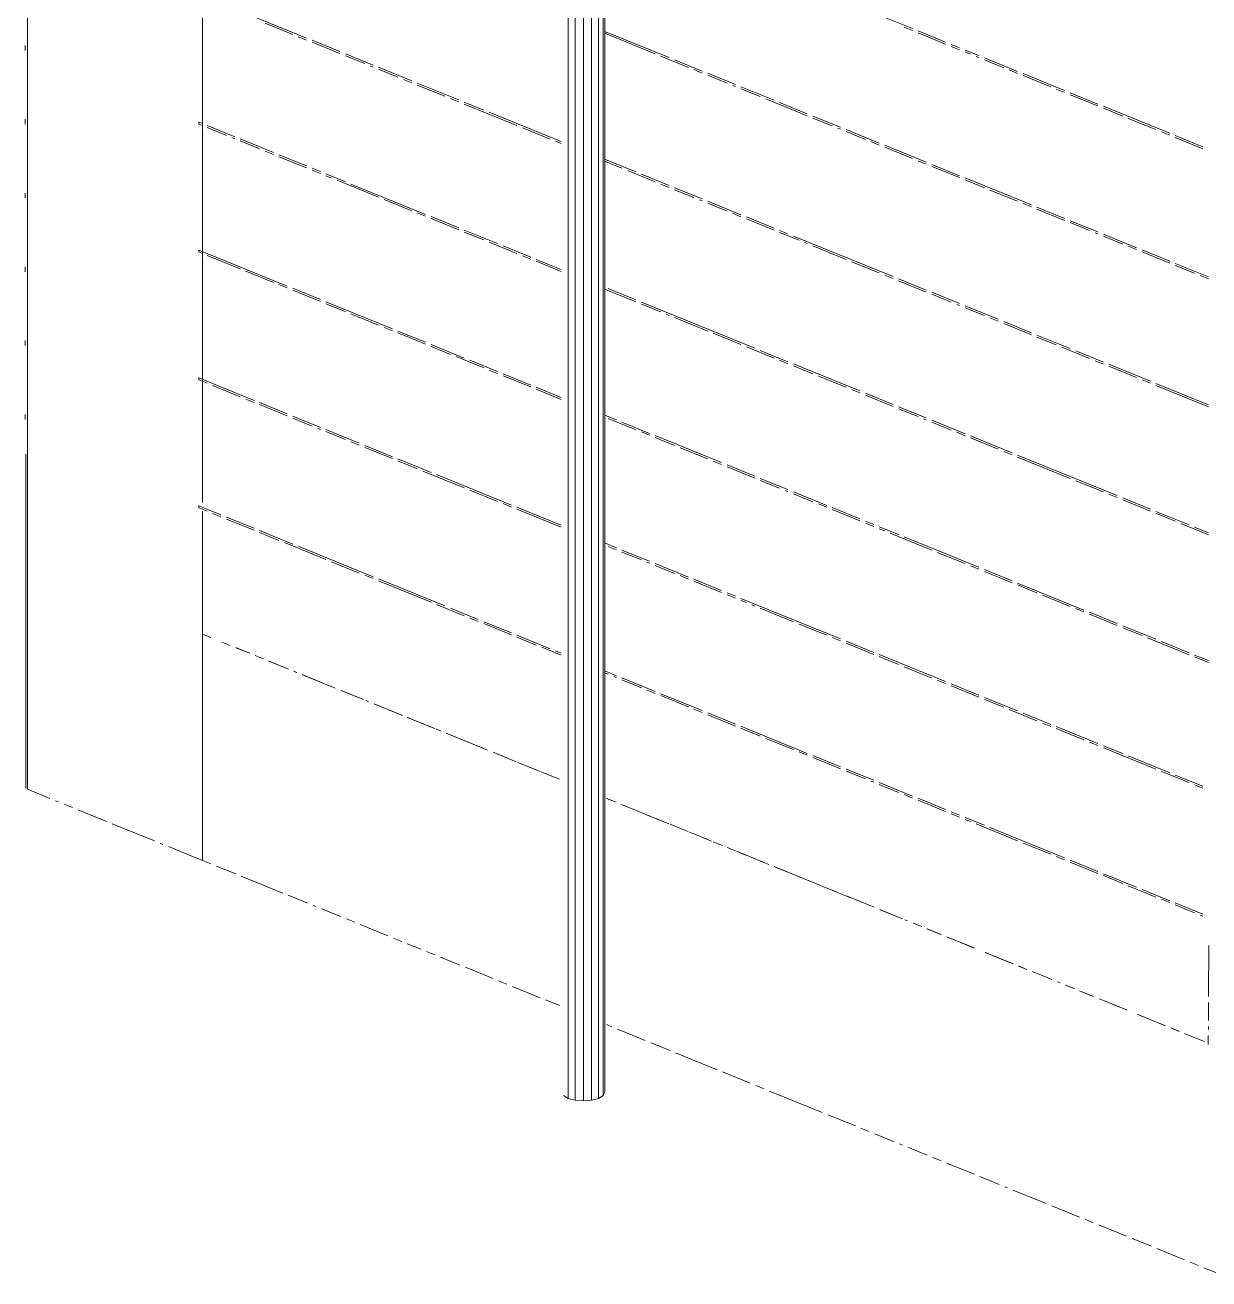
# Paper-space layout '01 Plan and 3D' of a CAD drawing. Header units: millimetres. Extents: x 5 to 415, y 7 to 290.
# Drawn here: x 197.59 to 223.86, y 175.65 to 203.48 of the extents above; entities that cross this region are included whole.
import ezdxf

# ---------------------------------------------------------------- set-up
doc = ezdxf.new("R2010")
doc.units = ezdxf.units.MM
doc.layers.add('GEOMETRY', color=7, linetype='Continuous')

# ---------------------------------------------------------------- blocks, each defined once
blk = doc.blocks.new('SHEET_01')
at = {"layer": 'GEOMETRY', "lineweight": 13}
for p, q in [((197.638, 186.521), (197.638, 222.77)), ((201.526, 206.913), (201.526, 192.887)), ((201.526, 192.892), (201.526, 206.875)), ((210.418, 205.707), (210.418, 179.722)), ((210.455, 205.715), (210.455, 179.796)), ((209.639, 179.659), (209.639, 205.644)), ((209.794, 205.602), (209.794, 179.616)), ((209.977, 205.587), (209.977, 179.602)), ((210.16, 205.602), (210.16, 179.616)), ((210.315, 205.644), (210.315, 179.659)), ((203.835, 203.192), (202.362, 203.791)), ((202.914, 203.523), (203.528, 203.273)), ((217.279, 203.401), (216.542, 203.701)), ((217.095, 203.433), (217.279, 203.358)), ((203.651, 203.223), (203.835, 203.148)), ((211.877, 202.76), (210.465, 203.334)), ((210.465, 203.29), (211.57, 202.841)), ((218.015, 203.102), (217.402, 203.351)), ((217.402, 203.308), (218.015, 203.058)), ((197.588, 202.919), (197.588, 203.028)), ((204.572, 202.892), (203.958, 203.142)), ((203.958, 203.098), (204.572, 202.848)), ((218.322, 202.977), (218.138, 203.052)), ((218.138, 203.008), (218.322, 202.933)), ((218.752, 202.802), (218.445, 202.927)), ((218.445, 202.883), (218.568, 202.833)), ((205.309, 202.593), (204.695, 202.842)), ((204.695, 202.799), (205.124, 202.624)), ((211.693, 202.791), (212.307, 202.541)), ((212.613, 202.46), (212, 202.71)), ((218.691, 202.783), (218.752, 202.758)), ((219.612, 202.453), (218.875, 202.752)), ((218.875, 202.708), (219.305, 202.534)), ((205.247, 202.574), (205.309, 202.549)), ((206.168, 202.243), (205.431, 202.543)), ((205.431, 202.499), (205.861, 202.324)), ((212.429, 202.491), (212.613, 202.416)), ((213.35, 202.16), (212.736, 202.41)), ((212.736, 202.366), (213.166, 202.192)), ((219.427, 202.484), (219.612, 202.409)), ((220.655, 202.028), (219.734, 202.403)), ((219.734, 202.359), (220.348, 202.109)), ((205.984, 202.274), (206.168, 202.199)), ((207.211, 201.819), (206.291, 202.193)), ((206.291, 202.149), (206.905, 201.9)), ((213.289, 202.142), (213.35, 202.117)), ((214.21, 201.811), (213.473, 202.111)), ((213.473, 202.067), (213.903, 201.892)), ((220.471, 202.059), (220.655, 201.984)), ((207.027, 201.85), (207.211, 201.775)), ((207.764, 201.594), (207.334, 201.769)), ((214.025, 201.842), (214.946, 201.468)), ((214.946, 201.511), (214.332, 201.761)), ((221.392, 201.728), (220.778, 201.978)), ((220.778, 201.934), (221.392, 201.685)), ((207.334, 201.725), (208.501, 201.251)), ((209.483, 200.895), (207.887, 201.544)), ((222.988, 201.079), (221.515, 201.678)), ((221.515, 201.635), (221.944, 201.46)), ((197.588, 201.281), (197.588, 201.391)), ((201.503, 201.302), (201.441, 201.327)), ((201.441, 201.327), (201.441, 201.283)), ((201.441, 201.283), (201.503, 201.258)), ((202.239, 201.002), (201.625, 201.252)), ((201.625, 201.208), (202.055, 201.033)), ((215.683, 201.212), (215.069, 201.461)), ((215.069, 201.418), (215.499, 201.243)), ((222.067, 201.41), (222.681, 201.16)), ((202.178, 200.983), (202.239, 200.958)), ((203.099, 200.653), (202.362, 200.952)), ((208.623, 201.201), (209.237, 200.951)), ((215.621, 201.193), (215.683, 201.168)), ((216.542, 200.862), (215.806, 201.162)), ((215.806, 201.118), (216.235, 200.943)), ((222.804, 201.11), (222.988, 201.036)), ((223.724, 200.78), (223.111, 201.029)), ((223.111, 200.986), (223.724, 200.736)), ((202.362, 200.909), (202.792, 200.734)), ((202.914, 200.684), (203.099, 200.609)), ((209.36, 200.901), (209.483, 200.851)), ((216.358, 200.893), (216.542, 200.818)), ((217.586, 200.438), (216.665, 200.812)), ((216.665, 200.769), (217.279, 200.519)), ((203.835, 200.353), (203.221, 200.603)), ((203.221, 200.559), (203.835, 200.309)), ((211.14, 200.221), (210.465, 200.495)), ((210.465, 200.452), (210.833, 200.302)), ((217.402, 200.469), (217.586, 200.394)), ((218.322, 200.138), (217.709, 200.388)), ((204.142, 200.228), (203.958, 200.303)), ((203.958, 200.259), (204.142, 200.184)), ((204.695, 200.003), (204.265, 200.178)), ((204.265, 200.135), (204.388, 200.085)), ((210.956, 200.252), (211.57, 200.002)), ((211.877, 199.921), (211.263, 200.171)), ((217.709, 200.344), (218.322, 200.094)), ((219.918, 199.489), (218.445, 200.088)), ((204.511, 200.035), (205.431, 199.66)), ((206.475, 199.279), (204.817, 199.953)), ((211.693, 199.952), (211.877, 199.877)), ((212.613, 199.621), (212, 199.871)), ((212, 199.827), (212.429, 199.653)), ((218.445, 200.044), (218.875, 199.87)), ((218.998, 199.82), (219.612, 199.57)), ((197.588, 199.644), (197.588, 199.753)), ((205.554, 199.61), (206.168, 199.361)), ((212.552, 199.603), (212.613, 199.578)), ((213.473, 199.272), (212.736, 199.571)), ((206.291, 199.311), (206.475, 199.236)), ((212.736, 199.528), (213.166, 199.353)), ((213.289, 199.303), (213.473, 199.228)), ((219.734, 199.52), (219.918, 199.445)), ((220.655, 199.189), (220.041, 199.439)), ((220.041, 199.395), (220.655, 199.146)), ((207.211, 198.98), (206.598, 199.229)), ((206.598, 199.186), (207.211, 198.936)), ((214.21, 198.972), (213.596, 199.222)), ((213.596, 199.178), (214.21, 198.928)), ((221.392, 198.89), (220.778, 199.139)), ((220.778, 199.096), (221.208, 198.921)), ((208.071, 198.63), (207.334, 198.93)), ((207.334, 198.886), (207.764, 198.711)), ((214.516, 198.847), (214.332, 198.922)), ((214.332, 198.879), (214.762, 198.704)), ((216.849, 197.899), (214.639, 198.797)), ((221.33, 198.871), (221.392, 198.846)), ((222.251, 198.54), (221.515, 198.84)), ((221.515, 198.796), (221.944, 198.621)), ((203.406, 197.689), (201.441, 198.488)), ((201.441, 198.488), (201.441, 198.444)), ((201.441, 198.444), (201.503, 198.419)), ((207.887, 198.661), (208.501, 198.412)), ((208.808, 198.331), (208.194, 198.58)), ((214.885, 198.654), (214.946, 198.629)), ((215.069, 198.579), (215.806, 198.279)), ((222.067, 198.571), (222.251, 198.496)), ((222.988, 198.24), (222.374, 198.49)), ((222.374, 198.446), (222.988, 198.197)), ((201.625, 198.369), (202.362, 198.07)), ((208.623, 198.362), (208.808, 198.287)), ((209.483, 198.056), (208.93, 198.281)), ((208.93, 198.237), (209.483, 198.012)), ((215.928, 198.229), (216.542, 197.98)), ((223.847, 197.891), (223.111, 198.191)), ((223.111, 198.147), (223.54, 197.972)), ((197.588, 198.006), (197.588, 198.115)), ((202.485, 198.02), (203.099, 197.77)), ((216.665, 197.93), (216.849, 197.855)), ((223.663, 197.922), (223.847, 197.847)), ((203.221, 197.72), (203.406, 197.645)), ((204.142, 197.389), (203.528, 197.639)), ((203.528, 197.595), (204.142, 197.346)), ((210.465, 197.613), (211.14, 197.338)), ((211.14, 197.382), (210.526, 197.631)), ((217.586, 197.599), (216.972, 197.849)), ((216.972, 197.805), (217.586, 197.555)), ((205.738, 196.74), (204.265, 197.339)), ((213.78, 196.308), (211.263, 197.332)), ((218.322, 197.299), (217.709, 197.549)), ((217.709, 197.505), (218.138, 197.331)), ((204.265, 197.296), (204.695, 197.121)), ((204.817, 197.071), (205.431, 196.821)), ((211.263, 197.288), (211.693, 197.113)), ((211.815, 197.063), (211.877, 197.038)), ((218.261, 197.281), (218.322, 197.256)), ((219.182, 196.95), (218.445, 197.249)), ((218.445, 197.206), (218.875, 197.031)), ((205.554, 196.771), (205.738, 196.697)), ((212, 196.989), (212.736, 196.689)), ((218.998, 196.981), (219.182, 196.906)), ((219.918, 196.65), (219.305, 196.9)), ((219.305, 196.856), (219.918, 196.606)), ((197.588, 196.368), (197.588, 196.477)), ((206.475, 196.441), (205.861, 196.69)), ((205.861, 196.647), (206.475, 196.397)), ((212.859, 196.639), (213.473, 196.389)), ((220.778, 196.301), (220.041, 196.6)), ((220.041, 196.557), (220.471, 196.382)), ((207.334, 196.091), (206.598, 196.391)), ((206.598, 196.347), (207.027, 196.172)), ((213.596, 196.339), (214.21, 196.09)), ((214.516, 196.009), (213.903, 196.258)), ((220.594, 196.332), (221.208, 196.082)), ((221.515, 196.001), (220.901, 196.251)), ((207.15, 196.122), (207.764, 195.873)), ((208.071, 195.791), (207.457, 196.041)), ((214.332, 196.04), (214.516, 195.965)), ((216.113, 195.359), (214.639, 195.959)), ((214.639, 195.915), (215.069, 195.74)), ((221.33, 196.032), (221.515, 195.957)), ((222.558, 195.576), (221.637, 195.951)), ((202.669, 195.15), (201.441, 195.649)), ((201.441, 195.649), (201.441, 195.606)), ((207.887, 195.823), (208.071, 195.748)), ((208.808, 195.492), (208.194, 195.741)), ((208.194, 195.698), (208.808, 195.448)), ((215.192, 195.69), (215.806, 195.441)), ((221.637, 195.907), (222.251, 195.658)), ((201.441, 195.606), (201.625, 195.531)), ((201.748, 195.481), (202.362, 195.231)), ((209.483, 195.217), (208.93, 195.442)), ((208.93, 195.398), (209.483, 195.173)), ((215.928, 195.391), (216.113, 195.316)), ((222.374, 195.608), (222.558, 195.533)), ((223.847, 195.052), (222.681, 195.527)), ((222.681, 195.483), (223.847, 195.008)), ((202.485, 195.181), (202.669, 195.106)), ((203.406, 194.85), (202.792, 195.1)), ((216.849, 195.06), (216.235, 195.309)), ((216.235, 195.266), (216.849, 195.016)), ((197.588, 194.73), (197.588, 194.84)), ((202.792, 195.056), (203.406, 194.807)), ((204.142, 194.551), (203.528, 194.8)), ((210.711, 194.718), (210.465, 194.818)), ((217.586, 194.76), (216.972, 195.01)), ((216.972, 194.966), (217.402, 194.791)), ((203.528, 194.757), (203.958, 194.582)), ((204.081, 194.532), (204.142, 194.507)), ((210.526, 194.749), (211.14, 194.499)), ((211.447, 194.418), (210.833, 194.668)), ((217.524, 194.741), (217.586, 194.716)), ((218.445, 194.411), (217.709, 194.71)), ((217.709, 194.667), (218.138, 194.492)), ((205.002, 194.201), (204.265, 194.501)), ((204.265, 194.457), (204.695, 194.282)), ((211.263, 194.449), (211.447, 194.375)), ((213.043, 193.769), (211.57, 194.368)), ((211.57, 194.325), (212, 194.15)), ((218.261, 194.442), (218.445, 194.367)), ((219.489, 193.986), (218.568, 194.361)), ((218.568, 194.317), (219.182, 194.067)), ((204.817, 194.232), (205.002, 194.157)), ((205.738, 193.901), (205.124, 194.151)), ((205.124, 194.107), (205.738, 193.858)), ((212.122, 194.1), (212.736, 193.85)), ((219.305, 194.017), (219.489, 193.942)), ((197.604, 186.535), (197.604, 193.959)), ((206.598, 193.552), (205.861, 193.852)), ((205.861, 193.808), (206.291, 193.633)), ((212.859, 193.8), (213.043, 193.725)), ((213.78, 193.469), (213.166, 193.719)), ((221.821, 193.037), (219.612, 193.936)), ((219.612, 193.893), (220.778, 193.418)), ((206.413, 193.583), (207.334, 193.209)), ((208.378, 192.828), (206.72, 193.502)), ((213.166, 193.675), (213.78, 193.426)), ((214.516, 193.17), (213.903, 193.419)), ((207.457, 193.159), (208.071, 192.909)), ((213.903, 193.376), (214.332, 193.201)), ((214.455, 193.151), (214.516, 193.126)), ((220.901, 193.368), (221.515, 193.119)), ((208.194, 192.859), (208.378, 192.784)), ((215.376, 192.82), (214.639, 193.12)), ((214.639, 193.076), (215.069, 192.901)), ((221.637, 193.069), (221.821, 192.994)), ((222.558, 192.738), (221.944, 192.987)), ((221.944, 192.944), (222.558, 192.694)), ((201.932, 192.611), (201.441, 192.81)), ((201.441, 192.81), (201.441, 192.767)), ((201.441, 192.767), (201.625, 192.692)), ((201.526, 184.94), (201.526, 192.693)), ((201.526, 192.688), (201.526, 189.962)), ((201.748, 192.642), (201.932, 192.567)), ((209.483, 192.378), (208.501, 192.778)), ((208.501, 192.734), (209.483, 192.335)), ((215.192, 192.851), (215.376, 192.777)), ((216.113, 192.521), (215.499, 192.77)), ((215.499, 192.727), (216.113, 192.477)), ((223.417, 192.388), (222.681, 192.688)), ((222.681, 192.644), (223.111, 192.469)), ((202.669, 192.311), (202.055, 192.561)), ((202.055, 192.517), (202.669, 192.267)), ((216.419, 192.396), (216.235, 192.471)), ((216.235, 192.427), (216.419, 192.352)), ((216.972, 192.171), (216.542, 192.346)), ((216.542, 192.302), (216.665, 192.252)), ((223.233, 192.419), (223.847, 192.17)), ((223.847, 192.213), (223.54, 192.338)), ((203.528, 191.962), (202.792, 192.261)), ((202.792, 192.217), (203.221, 192.043)), ((216.788, 192.202), (217.709, 191.828)), ((218.752, 191.447), (217.095, 192.121)), ((203.344, 191.993), (204.265, 191.618)), ((205.309, 191.237), (203.651, 191.912)), ((210.711, 191.879), (210.465, 191.979)), ((210.526, 191.91), (210.711, 191.835)), ((211.447, 191.579), (210.833, 191.829)), ((210.833, 191.785), (211.263, 191.611)), ((217.831, 191.778), (218.445, 191.528)), ((204.388, 191.568), (205.002, 191.319)), ((211.386, 191.561), (211.447, 191.536)), ((212.307, 191.23), (211.57, 191.529)), ((211.57, 191.486), (212, 191.311)), ((218.568, 191.478), (218.752, 191.403)), ((205.124, 191.269), (205.309, 191.194)), ((206.905, 190.588), (205.431, 191.188)), ((212.122, 191.261), (212.307, 191.186)), ((219.489, 191.147), (218.875, 191.397)), ((218.875, 191.353), (219.489, 191.104)), ((205.431, 191.144), (206.598, 190.669)), ((213.043, 190.93), (212.429, 191.18)), ((212.429, 191.136), (213.043, 190.887)), ((221.085, 190.498), (219.612, 191.097)), ((219.612, 191.054), (220.041, 190.879)), ((213.35, 190.805), (213.166, 190.88)), ((213.166, 190.837), (213.35, 190.762)), ((215.683, 189.857), (213.473, 190.755)), ((213.473, 190.712), (213.596, 190.662)), ((220.164, 190.829), (220.778, 190.579)), ((206.72, 190.62), (207.334, 190.37)), ((207.641, 190.289), (207.027, 190.538)), ((213.718, 190.612), (213.78, 190.587)), ((213.903, 190.537), (214.639, 190.237)), ((220.901, 190.529), (221.085, 190.455)), ((221.821, 190.199), (221.208, 190.448)), ((221.208, 190.405), (221.821, 190.155)), ((207.457, 190.32), (207.641, 190.245)), ((208.378, 189.989), (207.764, 190.239)), ((207.764, 190.195), (208.378, 189.945)), ((214.762, 190.187), (215.376, 189.938)), ((222.681, 189.849), (221.944, 190.149)), ((221.944, 190.105), (222.374, 189.93)), ((201.526, 189.962), (201.71, 189.887)), ((201.526, 184.94), (201.526, 189.962)), ((201.526, 189.962), (201.71, 189.887)), ((209.237, 189.639), (208.501, 189.939)), ((208.501, 189.895), (208.93, 189.721)), ((215.499, 189.888), (215.683, 189.813)), ((216.419, 189.557), (215.806, 189.807)), ((222.497, 189.88), (223.417, 189.506)), ((223.417, 189.549), (222.804, 189.799)), ((201.955, 189.788), (202.14, 189.713)), ((201.957, 189.787), (202.142, 189.712)), ((202.262, 189.663), (202.569, 189.538)), ((202.265, 189.662), (202.573, 189.537)), ((209.053, 189.671), (209.483, 189.496)), ((209.483, 189.54), (209.36, 189.59)), ((215.806, 189.763), (216.419, 189.513)), ((202.692, 189.488), (202.876, 189.413)), ((202.696, 189.486), (202.881, 189.411)), ((202.999, 189.363), (203.306, 189.238)), ((203.004, 189.361), (203.189, 189.286)), ((203.312, 189.236), (203.435, 189.186)), ((218.015, 188.908), (216.542, 189.507)), ((216.542, 189.463), (216.972, 189.289)), ((217.095, 189.239), (217.709, 188.989)), ((223.847, 189.375), (223.54, 189.499)), ((223.54, 189.456), (223.847, 189.331)), ((203.551, 189.138), (203.613, 189.113)), ((203.558, 189.136), (203.62, 189.111)), ((203.736, 189.064), (204.165, 188.889)), ((203.743, 189.061), (204.359, 188.81)), ((210.711, 189.04), (210.465, 189.14)), ((210.465, 189.096), (210.526, 189.071)), ((210.649, 189.022), (210.711, 188.997)), ((211.57, 188.691), (210.833, 188.99)), ((204.288, 188.839), (204.472, 188.764)), ((204.595, 188.714), (205.025, 188.539)), ((204.605, 188.71), (205.098, 188.509)), ((210.833, 188.947), (211.263, 188.772)), ((211.386, 188.722), (211.57, 188.647)), ((217.831, 188.939), (218.015, 188.864)), ((218.752, 188.608), (218.138, 188.858)), ((218.138, 188.814), (218.752, 188.565)), ((205.147, 188.489), (205.209, 188.464)), ((205.332, 188.414), (205.946, 188.165)), ((205.344, 188.409), (205.529, 188.334)), ((212.613, 188.266), (211.693, 188.641)), ((211.693, 188.597), (212.307, 188.347)), ((219.612, 188.259), (218.875, 188.558)), ((218.875, 188.515), (219.305, 188.34)), ((205.652, 188.284), (205.96, 188.159)), ((212.429, 188.297), (212.613, 188.223)), ((213.35, 187.967), (212.736, 188.216)), ((212.736, 188.173), (213.35, 187.923)), ((219.427, 188.29), (220.041, 188.04)), ((220.348, 187.959), (219.734, 188.209)), ((206.068, 188.115), (206.682, 187.865)), ((206.083, 188.109), (206.268, 188.033)), ((206.391, 187.983), (206.576, 187.908)), ((206.699, 187.858), (206.822, 187.808)), ((214.946, 187.317), (213.473, 187.917)), ((213.473, 187.873), (213.903, 187.698)), ((220.164, 187.99), (220.348, 187.915)), ((221.392, 187.535), (220.471, 187.909)), ((220.471, 187.865), (221.085, 187.616)), ((206.928, 187.765), (207.542, 187.515)), ((206.945, 187.758), (207.007, 187.733)), ((207.13, 187.683), (207.746, 187.432)), ((214.025, 187.648), (214.639, 187.399)), ((221.208, 187.566), (221.392, 187.491)), ((207.664, 187.466), (207.848, 187.391)), ((207.971, 187.341), (208.278, 187.216)), ((207.992, 187.332), (208.485, 187.132)), ((214.762, 187.349), (214.946, 187.274)), ((221.944, 187.31), (221.515, 187.485)), ((221.515, 187.441), (222.681, 186.967)), ((208.524, 187.116), (209.015, 186.916)), ((208.732, 187.031), (208.916, 186.956)), ((215.683, 187.018), (215.069, 187.268)), ((215.069, 187.224), (215.683, 186.974)), ((222.988, 186.885), (222.067, 187.26)), ((209.04, 186.906), (209.347, 186.781)), ((209.26, 186.816), (209.445, 186.741)), ((216.419, 186.718), (215.806, 186.968)), ((215.806, 186.924), (216.235, 186.749)), ((222.804, 186.917), (223.417, 186.667)), ((223.724, 186.586), (223.111, 186.835)), ((198.14, 186.317), (197.638, 186.521)), ((216.358, 186.7), (216.419, 186.675)), ((217.279, 186.369), (216.542, 186.668)), ((216.542, 186.625), (216.972, 186.45)), ((223.54, 186.617), (223.724, 186.542)), ((198.328, 186.241), (198.265, 186.266)), ((198.641, 186.113), (198.453, 186.19)), ((210.488, 186.317), (210.611, 186.267)), ((210.518, 186.305), (210.702, 186.23)), ((210.826, 186.18), (211.134, 186.055)), ((217.095, 186.4), (217.279, 186.325)), ((218.015, 186.069), (217.402, 186.319)), ((217.402, 186.275), (218.015, 186.025)), ((199.394, 185.807), (198.767, 186.062)), ((210.856, 186.167), (210.918, 186.142)), ((211.041, 186.092), (211.47, 185.918)), ((211.38, 185.954), (211.873, 185.754)), ((218.322, 185.944), (218.138, 186.019)), ((218.138, 185.975), (218.322, 185.901)), ((200.46, 185.373), (199.519, 185.756)), ((211.593, 185.868), (211.777, 185.793)), ((211.9, 185.743), (212.207, 185.618)), ((212.119, 185.654), (212.304, 185.579)), ((218.875, 185.72), (218.445, 185.894)), ((218.445, 185.851), (218.568, 185.801)), ((218.691, 185.751), (219.612, 185.376)), ((220.655, 184.995), (218.998, 185.67)), ((212.33, 185.568), (212.514, 185.493)), ((212.427, 185.528), (212.735, 185.403)), ((212.637, 185.443), (212.821, 185.368)), ((212.858, 185.353), (213.043, 185.278)), ((200.648, 185.297), (200.585, 185.322)), ((201.526, 184.94), (200.773, 185.246)), ((212.944, 185.318), (213.066, 185.268)), ((213.166, 185.228), (213.351, 185.153)), ((213.189, 185.218), (213.25, 185.193)), ((213.373, 185.144), (213.987, 184.894)), ((213.474, 185.103), (213.597, 185.053)), ((219.734, 185.326), (220.348, 185.077)), ((201.71, 184.865), (201.526, 184.94)), ((202.262, 184.64), (201.833, 184.815)), ((213.72, 185.002), (213.782, 184.977)), ((213.905, 184.927), (214.09, 184.852)), ((214.213, 184.802), (214.521, 184.677)), ((214.233, 184.794), (214.847, 184.544)), ((220.471, 185.027), (220.655, 184.952)), ((221.392, 184.696), (220.778, 184.945)), ((220.778, 184.902), (221.392, 184.652)), ((203.306, 184.216), (202.385, 184.59)), ((214.767, 184.577), (215.26, 184.376)), ((222.251, 184.346), (221.515, 184.646)), ((221.515, 184.602), (221.944, 184.427)), ((214.969, 184.494), (215.153, 184.419)), ((215.276, 184.37), (215.583, 184.245)), ((215.506, 184.276), (215.691, 184.201)), ((222.067, 184.377), (222.681, 184.128)), ((222.988, 184.047), (222.374, 184.296)), ((203.858, 183.991), (203.429, 184.166)), ((215.706, 184.195), (215.89, 184.12)), ((215.814, 184.151), (216.122, 184.025)), ((216.013, 184.07), (216.32, 183.945)), ((216.245, 183.975), (216.43, 183.9)), ((222.804, 184.078), (222.988, 184.003)), ((223.724, 183.747), (223.111, 183.997)), ((223.111, 183.953), (223.54, 183.778)), ((204.043, 183.916), (203.981, 183.941)), ((204.595, 183.692), (204.165, 183.866)), ((216.553, 183.85), (216.984, 183.675)), ((216.565, 183.845), (217.056, 183.645)), ((223.663, 183.728), (223.724, 183.703)), ((204.902, 183.567), (204.718, 183.642)), ((205.639, 183.267), (205.025, 183.517)), ((217.108, 183.625), (217.169, 183.6)), ((217.292, 183.549), (217.477, 183.474)), ((217.302, 183.546), (217.486, 183.471)), ((217.6, 183.424), (217.908, 183.299)), ((217.609, 183.421), (217.916, 183.296)), ((205.946, 183.142), (205.761, 183.217)), ((218.039, 183.246), (218.223, 183.171)), ((218.155, 183.199), (218.647, 182.998)), ((218.346, 183.121), (218.652, 182.996)), ((206.375, 182.967), (206.068, 183.092)), ((206.682, 182.843), (206.498, 182.918)), ((218.894, 182.898), (219.51, 182.648)), ((218.898, 182.896), (218.959, 182.871)), ((223.85, 181.922), (223.857, 183.052)), ((207.235, 182.618), (206.805, 182.793)), ((207.971, 182.318), (207.357, 182.568)), ((219.082, 182.822), (219.512, 182.647)), ((219.633, 182.598), (219.818, 182.522)), ((219.635, 182.597), (219.819, 182.522)), ((219.941, 182.472), (220.372, 182.297)), ((219.942, 182.472), (220.371, 182.297)), ((208.278, 182.193), (208.094, 182.268)), ((209.015, 181.894), (208.401, 182.144)), ((220.494, 182.247), (220.555, 182.222)), ((220.495, 182.247), (220.557, 182.222)), ((220.678, 182.172), (220.862, 182.097)), ((220.68, 182.172), (220.865, 182.097)), ((220.985, 182.047), (221.292, 181.923)), ((220.988, 182.046), (221.296, 181.921)), ((209.445, 181.719), (209.138, 181.844)), ((221.419, 181.871), (221.604, 181.796)), ((221.538, 181.823), (222.029, 181.623)), ((221.727, 181.746), (222.035, 181.621)), ((223.846, 181.39), (223.849, 181.789)), ((222.274, 181.523), (222.458, 181.448)), ((222.281, 181.52), (222.897, 181.27)), ((210.611, 181.245), (210.488, 181.295)), ((211.348, 180.945), (210.734, 181.195)), ((222.581, 181.398), (222.888, 181.273)), ((223.011, 181.224), (223.195, 181.149)), ((223.02, 181.22), (223.205, 181.145)), ((223.845, 181.191), (223.845, 181.257)), ((211.9, 180.72), (211.47, 180.895)), ((223.318, 181.099), (223.625, 180.974)), ((223.328, 181.095), (223.759, 180.919)), ((223.843, 180.858), (223.844, 181.058)), ((212.944, 180.296), (212.023, 180.67)), ((213.68, 179.996), (213.066, 180.246)), ((210.418, 179.722), (210.455, 179.796)), ((213.987, 179.871), (213.803, 179.946)), ((215.276, 179.347), (214.11, 179.821)), ((209.535, 179.722), (209.639, 179.659)), ((209.639, 179.659), (209.794, 179.616)), ((209.794, 179.616), (209.977, 179.602)), ((209.977, 179.602), (210.16, 179.616)), ((210.16, 179.616), (210.315, 179.659)), ((210.315, 179.659), (210.418, 179.722)), ((216.013, 179.047), (215.399, 179.297)), ((216.32, 178.923), (216.136, 178.998)), ((216.872, 178.698), (216.443, 178.873)), ((217.056, 178.623), (216.995, 178.648)), ((217.609, 178.398), (217.179, 178.573)), ((217.916, 178.273), (217.732, 178.348)), ((218.652, 177.974), (218.039, 178.224)), ((219.205, 177.749), (218.775, 177.924)), ((219.389, 177.674), (219.328, 177.699)), ((220.249, 177.325), (219.512, 177.624)), ((220.985, 177.025), (220.371, 177.275)), ((221.292, 176.9), (221.108, 176.975)), ((222.029, 176.601), (221.415, 176.85)), ((222.581, 176.376), (222.151, 176.551)), ((223.318, 176.076), (222.704, 176.326)), ((223.625, 175.951), (223.441, 176.026)), ((224.361, 175.652), (223.748, 175.901))]:
    blk.add_line(p, q, dxfattribs=at)

psp = doc.layouts.new('01 Plan and 3D')

# ---------------------------------------------------------------- block references
psp.add_blockref('SHEET_01', (0, 0))

doc.saveas('drawing.dxf')
